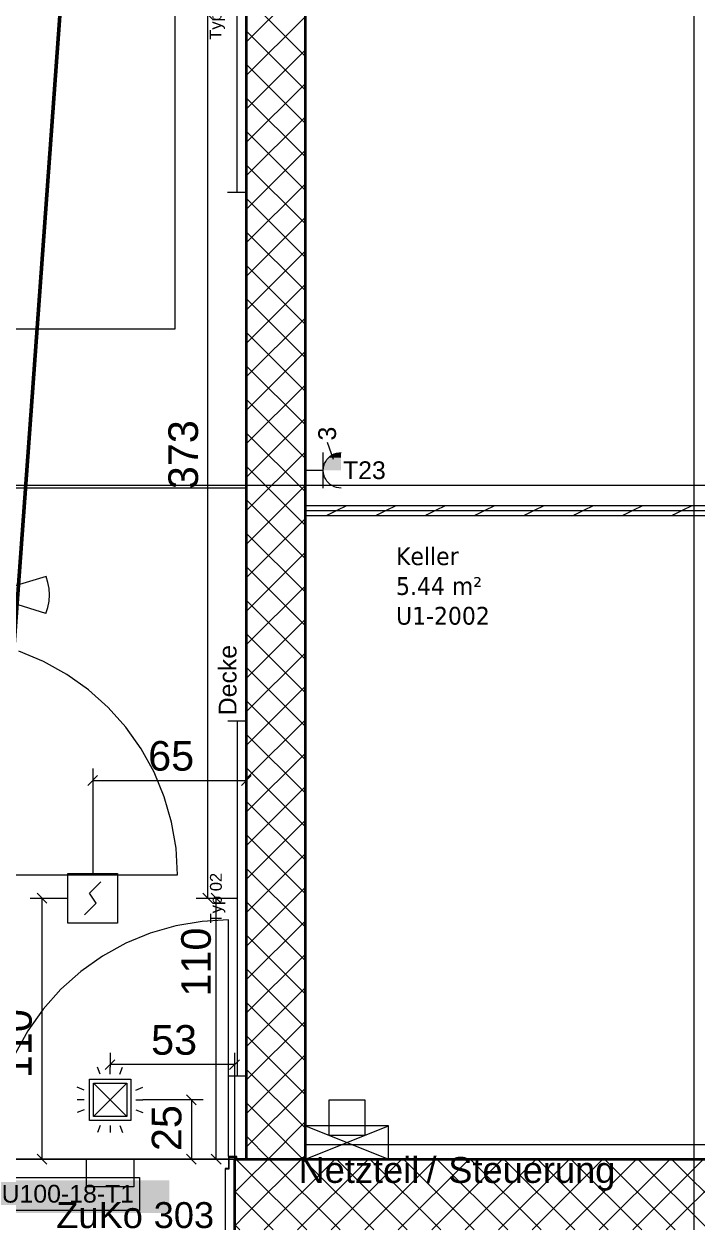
# Model space of a CAD drawing. Extents: x -1132 to 613, y -179 to 712.
# Drawn here: x -523 to -466.2, y -113.6 to -11.8 of the extents above; entities that cross this region are included whole.
import ezdxf
from ezdxf.lldxf.tags import DXFTag

# ---------------------------------------------------------------- set-up
doc = ezdxf.new("R2010")
doc.units = 0
doc.layers.get('0').update_dxf_attribs({"lineweight": 13})
for name, color, linetype, lineweight in [('A-AREA-____-IDEN', 7, 'Continuous', 5), ('A-DETL-____-HDLN', 7, '_Verdeckte Linien_', 9), ('A-DOOR-____-IDEN', 7, 'Continuous', 5), ('A-DOOR-____-OTLN', 7, 'Continuous', 9), ('A-DOOR-FRAM-MCUT', 7, 'Continuous', 9), ('A-DOOR-OPNG-OTLN', 7, 'Continuous', 9), ('A-FLOR-____-OTLN', 7, 'Continuous', 9), ('A-FLOR-____-OVHD', 7, 'Strichpunkt - Fein', 9), ('A-WALL-____-MCUT', 7, 'Continuous', 35), ('A-WALL-____-PATT', 7, 'Continuous', 35), ('A-WALL-FNSH-MCUT', 7, 'Continuous', 35), ('S-GRID-____-OTLN', 7, 'Continuous', 5)]:
    doc.layers.add(name, color=color, linetype=linetype, lineweight=lineweight)
for name, color, linetype, lineweight, true_color in [('EL01_VVV_Mass', 7, 'Continuous', 13, 0xb2b200), ('EL01_WAN_Brandmeldeanlagen', 7, 'Continuous', 13, 0xff8000), ('EL01_WAN_Kraft', 1, 'Continuous', 13, 0xff0000), ('EL01_WAN_Leuchten', 7, 'Continuous', 13, 0x0080ff), ('EL01_WAN_Leuchtentyp', 7, 'Continuous', 13, 0x0099ff), ('EL01_WAN_Licht', 7, 'Continuous', 13, 0x0080ff), ('EL01_WAN_Sicherheit', 7, 'Continuous', 13, 0x804000), ('X_Geometrie', 3, 'Continuous', 50, 0x00ff00)]:
    doc.layers.add(name, color=color, linetype=linetype, lineweight=lineweight, true_color=true_color)
doc.styles.get("Standard").update_dxf_attribs({"font": 'arial.ttf'})
tags = doc.linetypes.add('_Rasterlinie_', pattern=[0.375, 0.2, -0.05, 0.075, -0.05]).pattern_tags.tags
tags[10:11] = [DXFTag(74, 4), DXFTag(75, 0), DXFTag(340, '0'), DXFTag(46, 1.0), DXFTag(50, 0.0), DXFTag(44, 0.0), DXFTag(45, 0.0)]
tags[8:9] = [DXFTag(74, 4), DXFTag(75, 0), DXFTag(340, '0'), DXFTag(46, 1.0), DXFTag(50, 0.0), DXFTag(44, 0.0), DXFTag(45, 0.0)]
tags[6:7] = [DXFTag(74, 4), DXFTag(75, 0), DXFTag(340, '0'), DXFTag(46, 1.0), DXFTag(50, 0.0), DXFTag(44, 0.0), DXFTag(45, 0.0)]
tags[4:5] = [DXFTag(74, 4), DXFTag(75, 0), DXFTag(340, '0'), DXFTag(46, 1.0), DXFTag(50, 0.0), DXFTag(44, 0.0), DXFTag(45, 0.0)]
tags = doc.linetypes.add('_Verdeckte Linien_', pattern=[0.15, 0.1, -0.05]).pattern_tags.tags
tags[6:7] = [DXFTag(74, 4), DXFTag(75, 0), DXFTag(340, '0'), DXFTag(46, 1.0), DXFTag(50, 0.0), DXFTag(44, 0.0), DXFTag(45, 0.0)]
tags[4:5] = [DXFTag(74, 4), DXFTag(75, 0), DXFTag(340, '0'), DXFTag(46, 1.0), DXFTag(50, 0.0), DXFTag(44, 0.0), DXFTag(45, 0.0)]
tags = doc.linetypes.add('Grundrissdarstellung Sturz', pattern=[0.25, 0.15, -0.05, 0, -0.05]).pattern_tags.tags
tags[10:11] = [DXFTag(74, 4), DXFTag(75, 0), DXFTag(340, '0'), DXFTag(46, 1.0), DXFTag(50, 0.0), DXFTag(44, 0.0), DXFTag(45, 0.0)]
tags[8:9] = [DXFTag(74, 4), DXFTag(75, 0), DXFTag(340, '0'), DXFTag(46, 1.0), DXFTag(50, 0.0), DXFTag(44, 0.0), DXFTag(45, 0.0)]
tags[6:7] = [DXFTag(74, 4), DXFTag(75, 0), DXFTag(340, '0'), DXFTag(46, 1.0), DXFTag(50, 0.0), DXFTag(44, 0.0), DXFTag(45, 0.0)]
tags[4:5] = [DXFTag(74, 4), DXFTag(75, 0), DXFTag(340, '0'), DXFTag(46, 1.0), DXFTag(50, 0.0), DXFTag(44, 0.0), DXFTag(45, 0.0)]
tags = doc.linetypes.add('Strichpunkt - Fein', pattern=[0.2, 0.1, -0.05, 0, -0.05]).pattern_tags.tags
tags[10:11] = [DXFTag(74, 4), DXFTag(75, 0), DXFTag(340, '0'), DXFTag(46, 1.0), DXFTag(50, 0.0), DXFTag(44, 0.0), DXFTag(45, 0.0)]
tags[8:9] = [DXFTag(74, 4), DXFTag(75, 0), DXFTag(340, '0'), DXFTag(46, 1.0), DXFTag(50, 0.0), DXFTag(44, 0.0), DXFTag(45, 0.0)]
tags[6:7] = [DXFTag(74, 4), DXFTag(75, 0), DXFTag(340, '0'), DXFTag(46, 1.0), DXFTag(50, 0.0), DXFTag(44, 0.0), DXFTag(45, 0.0)]
tags[4:5] = [DXFTag(74, 4), DXFTag(75, 0), DXFTag(340, '0'), DXFTag(46, 1.0), DXFTag(50, 0.0), DXFTag(44, 0.0), DXFTag(45, 0.0)]

# ---------------------------------------------------------------- blocks, each defined once
blk = doc.blocks.new('Referenz-A0UNPDE96I', base_point=(-1115.89, -117.37))
at = {"layer": 'A-DETL-____-HDLN', "color": 0, "linetype": '_Verdeckte Linien_', "ltscale": 0.13}
for p, q in [((-510.21, -37.52), (-510.21, 69.48)), ((-735.31, -37.52), (-510.21, -37.52))]:
    blk.add_line(p, q, dxfattribs=at)
at = {"layer": 'A-DOOR-____-IDEN', "color": 0, "linetype": 'Continuous', "ltscale": 0.13}
for p, q in [((-525.07, -109.19), (-513.23, -109.19)), ((-513.23, -109.19), (-513.23, -111.97)), ((-513.23, -111.97), (-525.07, -111.97))]:
    blk.add_line(p, q, dxfattribs=at)
at = {"layer": 'A-DOOR-____-IDEN', "color": 7, "linetype": 'Continuous', "ltscale": 0.13, "true_color": 0xffffff}
for points in [[(-525.25, -112.19), (-510.71, -112.19), (-525.25, -109.43)], [(-510.71, -112.19), (-525.25, -109.43), (-510.71, -109.43)]]:
    blk.add_solid(points, dxfattribs=at)
at = {"layer": 'A-DOOR-____-OTLN', "color": 0, "linetype": 'Grundrissdarstellung Sturz', "ltscale": 0.13}
blk.add_line((-526.21, -107.62), (-505.21, -107.62), dxfattribs=at)
at = {"layer": 'A-DOOR-FRAM-MCUT', "color": 0, "linetype": 'Continuous', "ltscale": 0.13}
for p, q in [((-505.01, -107.42), (-505.71, -107.42)), ((-505.71, -107.42), (-505.71, -108.42)), ((-505.67, -108.46), (-505.67, -107.46)), ((-505.67, -107.46), (-505.05, -107.46)), ((-505.05, -107.46), (-505.05, -107.62)), ((-505.01, -107.62), (-505.01, -107.42)), ((-505.71, -108.42), (-506.01, -108.42)), ((-506.01, -108.42), (-506.01, -113.6)), ((-505.97, -113.6), (-505.97, -108.46)), ((-505.97, -108.46), (-505.67, -108.46))]:
    blk.add_line(p, q, dxfattribs=at)
at = {"layer": 'A-DOOR-OPNG-OTLN', "color": 0, "linetype": 'Continuous', "ltscale": 0.13}
for p, q in [((-521.34, -65.6), (-523.41, -64.74)), ((-519.37, -66.69), (-521.34, -65.6)), ((-517.54, -67.99), (-519.37, -66.69)), ((-515.87, -69.48), (-517.54, -67.99)), ((-514.38, -71.15), (-515.87, -69.48)), ((-513.08, -72.98), (-514.38, -71.15)), ((-512, -74.94), (-513.08, -72.98)), ((-511.14, -77.02), (-512, -74.94)), ((-510.52, -79.17), (-511.14, -77.02)), ((-510.14, -81.38), (-510.52, -79.17)), ((-510.01, -83.62), (-510.14, -81.38)), ((-530.01, -83.62), (-510.01, -83.62)), ((-507.95, -87.55), (-510.17, -87.92)), ((-505.71, -87.42), (-507.95, -87.55)), ((-505.71, -107.42), (-505.71, -87.42)), ((-512.32, -88.54), (-514.39, -89.4)), ((-510.17, -87.92), (-512.32, -88.54)), ((-514.39, -89.4), (-516.36, -90.49)), ((-516.36, -90.49), (-518.18, -91.79)), ((-518.18, -91.79), (-519.86, -93.28)), ((-519.86, -93.28), (-521.35, -94.95)), ((-521.35, -94.95), (-522.65, -96.78)), ((-522.65, -96.78), (-523.73, -98.74))]:
    blk.add_line(p, q, dxfattribs=at)
at = {"layer": 'A-FLOR-____-OTLN', "color": 0, "linetype": 'Continuous', "ltscale": 0.13}
for p, q in [((-504.21, -50.97), (-530.21, -50.97)), ((-525.71, -107.62), (-505.71, -107.62)), ((-505.67, -107.62), (-505.21, -107.62))]:
    blk.add_line(p, q, dxfattribs=at)
at = {"layer": 'A-FLOR-____-OVHD', "color": 0, "linetype": 'Strichpunkt - Fein', "ltscale": 0.13}
for p, q in [((-394.81, -106.42), (-499.21, -106.42)), ((-231.11, -107.62), (-995.01, -107.62))]:
    blk.add_line(p, q, dxfattribs=at)
at = {"layer": 'A-WALL-____-MCUT', "color": 0, "linetype": 'Continuous', "ltscale": 0.35}
for p, q in [((-504.21, 61.48), (-504.21, -107.62)), ((-499.21, -107.62), (-499.21, 61.48)), ((-505.21, -107.62), (-505.21, -113.6)), ((-505.21, -107.62), (-393.61, -107.62))]:
    blk.add_line(p, q, dxfattribs=at)
at = {"layer": 'A-WALL-____-MCUT', "color": 0, "linetype": 'Continuous', "lineweight": 9, "ltscale": 0.13}
blk.add_line((-499.21, -52.86), (-459.21, -52.86), dxfattribs=at)
at = {"layer": 'A-WALL-____-PATT', "color": 0, "linetype": 'Continuous', "lineweight": 9, "ltscale": 0.13}
for p, q in [((-504.21, -13.29), (-499.21, -8.29)), ((-499.21, -14.51), (-504.21, -9.51)), ((-504.21, -16.12), (-499.21, -11.12)), ((-499.21, -17.34), (-504.21, -12.34)), ((-504.21, -18.95), (-499.21, -13.95)), ((-499.21, -20.16), (-504.21, -15.16)), ((-504.21, -21.78), (-499.21, -16.78)), ((-499.21, -22.99), (-504.21, -17.99)), ((-504.21, -24.6), (-499.21, -19.6)), ((-499.21, -25.82), (-504.21, -20.82)), ((-504.21, -27.43), (-499.21, -22.43)), ((-499.21, -28.65), (-504.21, -23.65)), ((-504.21, -30.26), (-499.21, -25.26)), ((-499.21, -31.48), (-504.21, -26.48)), ((-504.21, -33.09), (-499.21, -28.09)), ((-499.21, -34.31), (-504.21, -29.31)), ((-504.21, -35.92), (-499.21, -30.92)), ((-499.21, -37.13), (-504.21, -32.13)), ((-504.21, -38.75), (-499.21, -33.75)), ((-499.21, -39.96), (-504.21, -34.96)), ((-504.21, -41.57), (-499.21, -36.57)), ((-499.21, -42.79), (-504.21, -37.79)), ((-504.21, -44.4), (-499.21, -39.4)), ((-499.21, -45.62), (-504.21, -40.62)), ((-504.21, -47.23), (-499.21, -42.23)), ((-499.21, -48.45), (-504.21, -43.45)), ((-504.21, -50.06), (-499.21, -45.06)), ((-499.21, -51.28), (-504.21, -46.28)), ((-504.21, -52.89), (-499.21, -47.89)), ((-499.21, -54.11), (-504.21, -49.11)), ((-504.21, -55.72), (-499.21, -50.72)), ((-499.21, -56.93), (-504.21, -51.93)), ((-496.56, -52.86), (-497.3, -53.22)), ((-495.76, -52.46), (-496.56, -52.86)), ((-492.4, -52.86), (-493.14, -53.22)), ((-491.6, -52.46), (-492.4, -52.86)), ((-488.23, -52.86), (-488.97, -53.22)), ((-487.43, -52.46), (-488.23, -52.86)), ((-484.07, -52.86), (-484.81, -53.22)), ((-483.27, -52.46), (-484.07, -52.86)), ((-479.9, -52.86), (-480.64, -53.22)), ((-479.1, -52.46), (-479.9, -52.86)), ((-475.74, -52.86), (-476.48, -53.22)), ((-474.94, -52.46), (-475.74, -52.86)), ((-471.57, -52.86), (-472.31, -53.22)), ((-470.77, -52.46), (-471.57, -52.86)), ((-467.41, -52.86), (-468.15, -53.22)), ((-466.61, -52.46), (-467.41, -52.86)), ((-504.21, -58.54), (-499.21, -53.54)), ((-497.31, -53.23), (-497.39, -53.26)), ((-493.14, -53.23), (-493.22, -53.26)), ((-488.98, -53.23), (-489.06, -53.26)), ((-484.81, -53.23), (-484.9, -53.26)), ((-480.65, -53.23), (-480.73, -53.26)), ((-476.48, -53.23), (-476.57, -53.26)), ((-472.32, -53.23), (-472.4, -53.26)), ((-468.15, -53.23), (-468.24, -53.26)), ((-499.21, -59.76), (-504.21, -54.76)), ((-504.21, -61.37), (-499.21, -56.37)), ((-499.21, -62.59), (-504.21, -57.59)), ((-504.21, -64.2), (-499.21, -59.2)), ((-499.21, -65.42), (-504.21, -60.42)), ((-504.21, -67.03), (-499.21, -62.03)), ((-499.21, -68.25), (-504.21, -63.25)), ((-504.21, -69.86), (-499.21, -64.86)), ((-499.21, -71.08), (-504.21, -66.08)), ((-504.21, -72.69), (-499.21, -67.69)), ((-499.21, -73.9), (-504.21, -68.9)), ((-504.21, -75.52), (-499.21, -70.52)), ((-499.21, -76.73), (-504.21, -71.73)), ((-504.21, -78.34), (-499.21, -73.34)), ((-499.21, -79.56), (-504.21, -74.56)), ((-504.21, -81.17), (-499.21, -76.17)), ((-499.21, -82.39), (-504.21, -77.39)), ((-504.21, -84), (-499.21, -79)), ((-499.21, -85.22), (-504.21, -80.22)), ((-504.21, -86.83), (-499.21, -81.83)), ((-499.21, -88.05), (-504.21, -83.05)), ((-504.21, -89.66), (-499.21, -84.66)), ((-499.21, -90.87), (-504.21, -85.87)), ((-504.21, -92.49), (-499.21, -87.49)), ((-499.21, -93.7), (-504.21, -88.7)), ((-504.21, -95.31), (-499.21, -90.31)), ((-499.21, -96.53), (-504.21, -91.53)), ((-504.21, -98.14), (-499.21, -93.14)), ((-499.21, -99.36), (-504.21, -94.36)), ((-504.21, -100.97), (-499.21, -95.97)), ((-499.21, -102.19), (-504.21, -97.19)), ((-504.21, -103.8), (-499.21, -98.8)), ((-499.21, -105.02), (-504.21, -100.02)), ((-504.21, -106.63), (-499.21, -101.63)), ((-499.44, -107.62), (-504.21, -102.85)), ((-502.38, -107.62), (-499.21, -104.46)), ((-502.27, -107.62), (-504.21, -105.67)), ((-505.21, -107.63), (-505.21, -107.62)), ((-504.21, -108.5), (-505.1, -107.62)), ((-504.21, -109.46), (-502.38, -107.62)), ((-504.21, -112.28), (-499.55, -107.62)), ((-502.7, -113.6), (-496.72, -107.62)), ((-496.29, -113.6), (-502.27, -107.62)), ((-499.88, -113.6), (-493.89, -107.62)), ((-499.55, -107.62), (-499.21, -107.28)), ((-493.46, -113.6), (-499.44, -107.62)), ((-497.05, -113.6), (-491.07, -107.62)), ((-490.63, -113.6), (-496.61, -107.62)), ((-494.22, -113.6), (-488.24, -107.62)), ((-487.8, -113.6), (-493.78, -107.62)), ((-491.39, -113.6), (-485.41, -107.62)), ((-484.97, -113.6), (-490.95, -107.62)), ((-488.56, -113.6), (-482.58, -107.62)), ((-482.14, -113.6), (-488.12, -107.62)), ((-485.73, -113.6), (-479.75, -107.62)), ((-479.31, -113.6), (-485.3, -107.62)), ((-482.91, -113.6), (-476.92, -107.62)), ((-476.49, -113.6), (-482.47, -107.62)), ((-480.08, -113.6), (-474.1, -107.62)), ((-473.66, -113.6), (-479.64, -107.62)), ((-477.25, -113.6), (-471.27, -107.62)), ((-470.83, -113.6), (-476.81, -107.62)), ((-474.42, -113.6), (-468.44, -107.62)), ((-468, -113.6), (-473.98, -107.62)), ((-471.59, -113.6), (-465.61, -107.62)), ((-465.17, -113.6), (-471.15, -107.62)), ((-468.76, -113.6), (-462.78, -107.62)), ((-462.34, -113.6), (-468.33, -107.62)), ((-499.11, -113.6), (-504.21, -108.5)), ((-505.21, -110.46), (-504.21, -109.46)), ((-504.21, -111.33), (-505.21, -110.33)), ((-501.94, -113.6), (-504.21, -111.33)), ((-505.21, -113.28), (-504.21, -112.28)), ((-504.77, -113.6), (-505.21, -113.16))]:
    blk.add_line(p, q, dxfattribs=at)
at = {"layer": 'A-WALL-FNSH-MCUT', "color": 0, "linetype": 'Continuous', "lineweight": 9, "ltscale": 0.13}
for p, q in [((-459.21, -52.46), (-499.21, -52.46)), ((-499.21, -53.26), (-459.21, -53.26))]:
    blk.add_line(p, q, dxfattribs=at)
at = {"layer": 'S-GRID-____-OTLN', "color": 0, "linetype": '_Rasterlinie_', "ltscale": 0.13}
for p, q in [((-466.41, -113.6), (-466.41, 631.48)), ((-1107.61, -50.72), (103.38, -50.72))]:
    blk.add_line(p, q, dxfattribs=at)
at = {"layer": 'X_Geometrie', "color": 0, "linetype": 'Continuous', "ltscale": 0.5}
blk.add_line((-499.99, 262.87), (-526.73, -104.18), dxfattribs=at)
at = {"layer": 'A-AREA-____-IDEN', "color": 0, "linetype": 'Continuous', "ltscale": 0.13, "char_height": 1.5, "attachment_point": 1}
for s, insert in [('{\\W0.9;\\fVerdana;Keller}', (-491.57, -55.96)), ('{\\W0.9;\\fVerdana;5.44 m²}', (-491.57, -58.48)), ('{\\W0.9;\\fVerdana;U1-2002}', (-491.57, -60.99))]:
    blk.add_mtext(s, dxfattribs=dict(at, insert=insert))
at = {"layer": 'A-DOOR-____-IDEN', "color": 0, "linetype": 'Continuous', "ltscale": 0.13, "insert": (-524.87, -109.8), "char_height": 1.5, "attachment_point": 1}
blk.add_mtext('{\\fArial;U100-18-T1}', dxfattribs=at)
blk = doc.blocks.new('Maß-A0UNPDYZ6I', base_point=(-509.71, -108.04))
at = {"color": 0, "lineweight": -2}
for p, q in [((-507.17, -85.18), (-506.34, -86.01)), ((-507.75, -85.6), (-504.98, -85.6)), ((-506.75, -107.62), (-506.75, -85.6)), ((-507.75, -107.62), (-504.21, -107.62)), ((-507.17, -107.21), (-506.34, -108.04))]:
    blk.add_line(p, q, dxfattribs=at)
at = {"color": 0, "lineweight": -2, "insert": (-509.71, -93.9), "char_height": 2.5, "attachment_point": 1, "rotation": 90}
blk.add_mtext('{\\fArial;110}', dxfattribs=at)
blk = doc.blocks.new('Maß-A0UNPE7P6I', base_point=(-530.21, -108.04))
at = {"color": 0, "lineweight": -2}
for p, q in [((-521.87, -85.18), (-521.04, -86.01)), ((-522.45, -85.6), (-519.28, -85.6)), ((-521.45, -107.62), (-521.45, -85.6)), ((-520.45, -107.62), (-530.21, -107.62)), ((-521.87, -107.21), (-521.04, -108.04))]:
    blk.add_line(p, q, dxfattribs=at)
at = {"color": 0, "lineweight": -2, "insert": (-524.83, -100.79), "char_height": 2.5, "attachment_point": 1, "rotation": 90}
blk.add_mtext('{\\fArial;110}', dxfattribs=at)
blk = doc.blocks.new('Steckdose T23_ AP_ 3-fach-A0UNPEB16I', base_point=(-499.21, -50.96))
at = {"color": 0, "lineweight": -2}
for p, q in [((-496.86, -48.53), (-497.37, -47.11)), ((-497.71, -50.96), (-497.71, -47.96)), ((-497.6, -48.88), (-497.51, -48.71)), ((-497.51, -48.71), (-497.4, -48.54)), ((-497.4, -48.54), (-497.27, -48.39)), ((-497.27, -48.39), (-497.13, -48.27)), ((-497.13, -48.27), (-496.96, -48.16)), ((-496.96, -48.16), (-496.79, -48.07)), ((-496.79, -48.07), (-496.6, -48.01)), ((-496.6, -48.01), (-496.41, -47.97)), ((-496.41, -47.97), (-496.21, -47.96)), ((-497.71, -49.46), (-499.21, -49.46)), ((-497.71, -49.46), (-497.7, -49.26)), ((-497.7, -49.65), (-497.71, -49.46)), ((-497.7, -49.26), (-497.66, -49.07)), ((-497.66, -49.84), (-497.7, -49.65)), ((-497.66, -49.07), (-497.6, -48.88)), ((-497.6, -50.03), (-497.66, -49.84)), ((-497.51, -50.21), (-497.6, -50.03)), ((-497.4, -50.37), (-497.51, -50.21)), ((-497.27, -50.52), (-497.4, -50.37)), ((-497.13, -50.65), (-497.27, -50.52)), ((-496.96, -50.75), (-497.13, -50.65)), ((-496.79, -50.84), (-496.96, -50.75)), ((-496.6, -50.9), (-496.79, -50.84)), ((-496.41, -50.94), (-496.6, -50.9)), ((-496.21, -50.96), (-496.41, -50.94))]:
    blk.add_line(p, q, dxfattribs=at)
for points in [[(-496.21, -49.07), (-497.66, -49.07), (-496.21, -48.71)], [(-497.66, -49.07), (-496.21, -48.71), (-497.51, -48.71)], [(-496.21, -48.71), (-497.51, -48.71), (-496.21, -48.39)], [(-497.51, -48.71), (-496.21, -48.39), (-497.27, -48.39)], [(-496.21, -48.39), (-497.27, -48.39), (-496.21, -48.16)], [(-497.27, -48.39), (-496.21, -48.16), (-496.96, -48.16)], [(-496.21, -48.16), (-496.96, -48.16), (-496.21, -48.01)], [(-496.96, -48.16), (-496.21, -48.01), (-496.6, -48.01)], [(-496.21, -48.01), (-496.6, -48.01), (-496.21, -47.96)], [(-496.21, -49.46), (-497.71, -49.46), (-496.21, -49.07)], [(-497.71, -49.46), (-496.21, -49.07), (-497.66, -49.07)], [(-496.21, -49.46), (-496.21, -49.46), (-497.71, -49.46)]]:
    blk.add_solid(points, dxfattribs=at)
at = {"color": 0, "lineweight": -2, "insert": (-498.14, -46.94), "char_height": 1.5, "attachment_point": 1, "rotation": 90}
blk.add_mtext('{\\fArial;3}', dxfattribs=at)
at = {"color": 0, "lineweight": -2, "insert": (-496.05, -48.7), "char_height": 1.5, "attachment_point": 1}
blk.add_mtext('{\\fArial;T23}', dxfattribs=at)
blk = doc.blocks.new('MText-A0UNPEFP6I', base_point=(-499.8, -113.72))
at = {"color": 0, "lineweight": -2, "char_height": 2.1875, "attachment_point": 1}
for s, insert in [('{\\fArial;Netzteil}', (-499.8, -107.45)), ('{\\fArial;/}', (-489, -107.45)), ('{\\fArial;Steuerung}', (-487.16, -107.45))]:
    blk.add_mtext(s, dxfattribs=dict(at, insert=insert))
blk = doc.blocks.new('UV in Wand-A0UNPEHX6I', base_point=(-499.21, -107.62))
at = {"color": 0, "lineweight": -2}
for p, q in [((-499.21, -104.82), (-499.21, -107.62)), ((-492.21, -104.82), (-499.21, -104.82)), ((-499.21, -104.82), (-492.21, -107.62)), ((-499.21, -107.62), (-492.21, -104.82)), ((-492.21, -107.62), (-492.21, -104.82)), ((-499.21, -107.62), (-492.21, -107.62))]:
    blk.add_line(p, q, dxfattribs=at)
blk = doc.blocks.new('Maß-A0UNPENB6I', base_point=(-517.6, -107.62))
at = {"color": 0, "lineweight": -2}
for p, q in [((-516.77, -75.24), (-517.6, -76.07)), ((-517.18, -74.65), (-517.18, -83.5)), ((-503.8, -75.24), (-504.63, -76.07)), ((-504.21, -74.65), (-504.21, -107.62)), ((-517.18, -75.65), (-504.21, -75.65))]:
    blk.add_line(p, q, dxfattribs=at)
at = {"color": 0, "lineweight": -2, "insert": (-512.5, -72.32), "char_height": 2.5, "attachment_point": 1}
blk.add_mtext('{\\fArial;65}', dxfattribs=at)
blk = doc.blocks.new('Bewegungsmelder 180°_ UP-A0UNPEOP6I', base_point=(-526.21, -61.54))
at = {"color": 0, "lineweight": -2}
for p, q in [((-525.72, -58.97), (-525.85, -59.08)), ((-525.59, -58.88), (-525.72, -58.97)), ((-525.44, -58.81), (-525.59, -58.88)), ((-525.29, -58.75), (-525.44, -58.81)), ((-525.13, -58.72), (-525.29, -58.75)), ((-524.96, -58.71), (-525.13, -58.72)), ((-524.8, -58.72), (-524.96, -58.71)), ((-524.64, -58.75), (-524.8, -58.72)), ((-524.48, -58.81), (-524.64, -58.75)), ((-524.34, -58.88), (-524.48, -58.81)), ((-524.2, -58.97), (-524.34, -58.88)), ((-524.08, -59.08), (-524.2, -58.97)), ((-521.12, -58.43), (-523.92, -59.27)), ((-520.96, -58.93), (-521.12, -58.42)), ((-520.86, -59.45), (-520.96, -58.93)), ((-526.2, -59.8), (-526.21, -59.96)), ((-526.21, -59.96), (-526.2, -60.12)), ((-526.17, -59.64), (-526.2, -59.8)), ((-526.12, -59.48), (-526.17, -59.64)), ((-526.05, -59.34), (-526.12, -59.48)), ((-525.95, -59.2), (-526.05, -59.34)), ((-525.85, -59.08), (-525.95, -59.2)), ((-523.97, -59.2), (-524.08, -59.08)), ((-523.88, -59.34), (-523.97, -59.2)), ((-523.81, -59.48), (-523.88, -59.34)), ((-523.76, -59.64), (-523.81, -59.48)), ((-523.72, -59.8), (-523.76, -59.64)), ((-523.71, -59.96), (-523.72, -59.8)), ((-523.72, -60.12), (-523.71, -59.96)), ((-520.82, -59.98), (-520.86, -59.45)), ((-520.86, -60.51), (-520.82, -59.98)), ((-526.2, -60.12), (-526.17, -60.29)), ((-526.17, -60.29), (-526.12, -60.44)), ((-526.12, -60.44), (-526.05, -60.59)), ((-526.05, -60.59), (-525.95, -60.72)), ((-525.95, -60.72), (-525.85, -60.85)), ((-525.85, -60.85), (-525.72, -60.95)), ((-525.72, -60.95), (-525.59, -61.04)), ((-525.59, -61.04), (-525.44, -61.12)), ((-524.48, -61.12), (-524.34, -61.04)), ((-524.34, -61.04), (-524.2, -60.95)), ((-524.2, -60.95), (-524.08, -60.85)), ((-524.08, -60.85), (-523.97, -60.72)), ((-523.97, -60.72), (-523.88, -60.59)), ((-521.14, -61.54), (-523.93, -60.67)), ((-523.88, -60.59), (-523.81, -60.44)), ((-523.81, -60.44), (-523.76, -60.29)), ((-523.76, -60.29), (-523.72, -60.12)), ((-521.14, -61.54), (-520.97, -61.03)), ((-520.97, -61.03), (-520.86, -60.51)), ((-525.44, -61.12), (-525.29, -61.17)), ((-525.29, -61.17), (-525.13, -61.2)), ((-525.13, -61.2), (-524.96, -61.21)), ((-524.96, -61.21), (-524.8, -61.2)), ((-524.8, -61.2), (-524.64, -61.17)), ((-524.64, -61.17), (-524.48, -61.12))]:
    blk.add_line(p, q, dxfattribs=at)
blk = doc.blocks.new('LED-Langfeldleuchte 37W-A0UNPEUR6I', base_point=(-505.78, -100.6))
at = {"color": 0, "lineweight": -2}
for p, q in [((-505.78, -70.6), (-504.18, -70.6)), ((-504.98, -70.6), (-504.98, -100.6)), ((-505.78, -100.6), (-504.18, -100.6))]:
    blk.add_line(p, q, dxfattribs=at)
blk = doc.blocks.new('Absolute Höhe-A0UNPEUT6I', base_point=(-506.54, -70.14))
at = {"color": 0, "lineweight": -2, "insert": (-506.54, -70.14), "char_height": 1.5, "attachment_point": 1, "rotation": 90}
blk.add_mtext('{\\fArial;Decke}', dxfattribs=at)
blk = doc.blocks.new('Bemerkung 1-A0UNPEUV6I', base_point=(-507.28, -87.72))
at = {"color": 0, "lineweight": -2, "insert": (-507.28, -87.72), "char_height": 1, "attachment_point": 1, "rotation": 90}
blk.add_mtext('{\\fArial;Typ 02}', dxfattribs=at)
blk = doc.blocks.new('Deckendose UP-A0UNPF876I', base_point=(-497.21, -105.62))
at = {"color": 0, "lineweight": -2}
for p, q in [((-497.21, -102.62), (-494.21, -102.62)), ((-497.21, -105.62), (-497.21, -102.62)), ((-494.21, -102.62), (-494.21, -105.62)), ((-494.21, -105.62), (-497.21, -105.62))]:
    blk.add_line(p, q, dxfattribs=at)
blk = doc.blocks.new('Bewegungsmelder UP-A0UNPFAB6I', base_point=(-518.48, -105.39))
at = {"color": 0, "lineweight": -2}
for p, q in [((-516.55, -100.44), (-516.78, -99.85)), ((-515.71, -100.44), (-515.71, -99.85)), ((-514.88, -100.44), (-514.65, -99.85)), ((-517.89, -101.79), (-518.48, -101.56)), ((-517.46, -104.37), (-517.46, -100.87)), ((-517.46, -100.87), (-513.96, -100.87)), ((-517.11, -101.22), (-514.31, -101.22)), ((-517.11, -104.02), (-517.11, -101.22)), ((-517.11, -104.02), (-514.31, -101.22)), ((-514.31, -104.02), (-517.11, -101.22)), ((-514.31, -101.22), (-514.31, -104.02)), ((-513.96, -100.87), (-513.96, -104.37)), ((-513.53, -101.79), (-512.94, -101.56)), ((-517.89, -102.62), (-518.48, -102.62)), ((-513.53, -102.62), (-512.94, -102.62)), ((-517.89, -103.46), (-518.48, -103.68)), ((-513.53, -103.46), (-512.94, -103.68)), ((-513.96, -104.37), (-517.46, -104.37)), ((-514.31, -104.02), (-517.11, -104.02)), ((-516.55, -104.8), (-516.78, -105.39)), ((-515.71, -104.8), (-515.71, -105.39)), ((-514.88, -104.8), (-514.65, -105.39))]:
    blk.add_line(p, q, dxfattribs=at)
blk = doc.blocks.new('LED-Langfeldleuchte 37W-A0UNPFM36I', base_point=(-505.81, -25.98))
at = {"color": 0, "lineweight": -2}
for p, q in [((-505.81, 4.02), (-504.21, 4.02)), ((-505.01, 4.02), (-505.01, -25.98)), ((-505.81, -25.98), (-504.21, -25.98))]:
    blk.add_line(p, q, dxfattribs=at)
blk = doc.blocks.new('Bemerkung 1-A0UNPFM76I', base_point=(-507.31, -13.1))
at = {"color": 0, "lineweight": -2, "insert": (-507.31, -13.1), "char_height": 1, "attachment_point": 1, "rotation": 90}
blk.add_mtext('{\\fArial;Typ 02}', dxfattribs=at)
blk = doc.blocks.new('Maß-A0UNPFPX6I', base_point=(-510.79, -86.01))
at = {"color": 0, "lineweight": -2}
for p, q in [((-508.45, -10.98), (-505.01, -10.98)), ((-507.87, -10.57), (-507.04, -11.39)), ((-507.45, -85.6), (-507.45, -10.98)), ((-507.87, -85.18), (-507.04, -86.01)), ((-508.45, -85.6), (-504.98, -85.6))]:
    blk.add_line(p, q, dxfattribs=at)
at = {"color": 0, "lineweight": -2, "insert": (-510.79, -51.05), "char_height": 2.5, "attachment_point": 1, "rotation": 90}
blk.add_mtext('{\\fArial;373}', dxfattribs=at)
blk = doc.blocks.new('Abzweigdose rechteckig (multi) UP-A0UNPFQX6I', base_point=(-517.71, -109.96))
at = {"color": 0, "lineweight": -2}
for p, q in [((-517.71, -107.62), (-513.71, -107.62)), ((-517.71, -109.96), (-517.71, -107.62)), ((-513.71, -107.62), (-513.71, -109.96)), ((-513.71, -109.96), (-517.71, -109.96))]:
    blk.add_line(p, q, dxfattribs=at)
blk = doc.blocks.new('MText-A0UNPFU76I', base_point=(-520.25, -113.45))
at = {"color": 0, "lineweight": -2, "char_height": 2.1875, "attachment_point": 1}
for s, insert in [('{\\fArial;ZuKo}', (-520.25, -111.26)), ('{\\fArial;303}', (-512.03, -111.26))]:
    blk.add_mtext(s, dxfattribs=dict(at, insert=insert))
blk = doc.blocks.new('Brandmelder-A0UNPFXF6I', base_point=(-519.28, -87.7))
at = {"color": 0, "lineweight": -2}
for p, q in [((-519.28, -83.5), (-515.08, -83.5)), ((-519.28, -87.7), (-519.28, -83.5)), ((-515.08, -83.5), (-515.08, -87.7)), ((-517.46, -85.18), (-516.48, -84.2)), ((-516.9, -86.02), (-517.46, -85.18)), ((-517.88, -87), (-516.9, -86.02)), ((-515.08, -87.7), (-519.28, -87.7))]:
    blk.add_line(p, q, dxfattribs=at)
blk = doc.blocks.new('Maß-A0UNPG3H6I', base_point=(-516.13, -107.62))
at = {"color": 0, "lineweight": -2}
for p, q in [((-515.71, -98.65), (-515.71, -99.85)), ((-505.21, -98.65), (-505.21, -107.62)), ((-516.13, -100.06), (-515.3, -99.23)), ((-505.21, -99.65), (-515.71, -99.65)), ((-505.63, -100.06), (-504.8, -99.23))]:
    blk.add_line(p, q, dxfattribs=at)
at = {"color": 0, "lineweight": -2, "insert": (-512.25, -96.31), "char_height": 2.5, "attachment_point": 1}
blk.add_mtext('{\\fArial;53}', dxfattribs=at)
blk = doc.blocks.new('Maß-A0UNPG976I', base_point=(-512.94, -108.04))
at = {"color": 0, "lineweight": -2}
for p, q in [((-507.85, -102.62), (-512.94, -102.62)), ((-509.27, -102.21), (-508.44, -103.04)), ((-508.85, -102.62), (-508.85, -107.62)), ((-509.85, -107.62), (-505.71, -107.62)), ((-509.27, -107.21), (-508.44, -108.04))]:
    blk.add_line(p, q, dxfattribs=at)
at = {"color": 0, "lineweight": -2, "insert": (-512.19, -106.95), "char_height": 2.5, "attachment_point": 1, "rotation": 90}
blk.add_mtext('{\\fArial;25}', dxfattribs=at)

msp = doc.modelspace()

# ---------------------------------------------------------------- block references
at = {"color": 9, "lineweight": 25, "ltscale": 0.25, "true_color": 0xc0c0c0}
msp.add_blockref('Referenz-A0UNPDE96I', (-1115.89, -117.37), dxfattribs=at)
at = {"layer": 'EL01_VVV_Mass', "linetype": 'Continuous', "ltscale": 0.13}
for name, p in [('Maß-A0UNPFPX6I', (-510.79, -86.01)), ('Maß-A0UNPENB6I', (-517.6, -107.62)), ('Maß-A0UNPE7P6I', (-530.21, -108.04)), ('Maß-A0UNPDYZ6I', (-509.71, -108.04)), ('Maß-A0UNPG3H6I', (-516.13, -107.62)), ('Maß-A0UNPG976I', (-512.94, -108.04))]:
    msp.add_blockref(name, p, dxfattribs=at)
at = {"layer": 'EL01_WAN_Brandmeldeanlagen', "linetype": 'Continuous', "ltscale": 0.13}
msp.add_blockref('Brandmelder-A0UNPFXF6I', (-519.28, -87.7), dxfattribs=at)
at = {"layer": 'EL01_WAN_Kraft', "color": 1, "linetype": 'Continuous', "ltscale": 0.13, "true_color": 0xff0000}
msp.add_blockref('Steckdose T23_ AP_ 3-fach-A0UNPEB16I', (-499.21, -50.96), dxfattribs=at)
at = {"layer": 'EL01_WAN_Leuchten', "ltscale": 0.13}
for name, p in [('LED-Langfeldleuchte 37W-A0UNPFM36I', (-505.81, -25.98)), ('Absolute Höhe-A0UNPEUT6I', (-506.54, -70.14)), ('LED-Langfeldleuchte 37W-A0UNPEUR6I', (-505.78, -100.6))]:
    msp.add_blockref(name, p, dxfattribs=at)
at = {"layer": 'EL01_WAN_Leuchtentyp', "ltscale": 0.13}
for name, p in [('Bemerkung 1-A0UNPFM76I', (-507.31, -13.1)), ('Bemerkung 1-A0UNPEUV6I', (-507.28, -87.72))]:
    msp.add_blockref(name, p, dxfattribs=at)
at = {"layer": 'EL01_WAN_Licht', "linetype": 'Continuous', "ltscale": 0.13}
msp.add_blockref('Bewegungsmelder 180°_ UP-A0UNPEOP6I', (-526.21, -61.54), dxfattribs=at)
at = {"layer": 'EL01_WAN_Sicherheit', "linetype": 'Continuous', "ltscale": 0.13}
for name, p in [('Bewegungsmelder UP-A0UNPFAB6I', (-518.48, -105.39)), ('Deckendose UP-A0UNPF876I', (-497.21, -105.62)), ('UV in Wand-A0UNPEHX6I', (-499.21, -107.62)), ('Abzweigdose rechteckig (multi) UP-A0UNPFQX6I', (-517.71, -109.96))]:
    msp.add_blockref(name, p, dxfattribs=at)
at = {"layer": 'EL01_WAN_Sicherheit', "linetype": 'Continuous', "ltscale": 1.3}
for name, p in [('MText-A0UNPEFP6I', (-499.8, -113.72)), ('MText-A0UNPFU76I', (-520.25, -113.45))]:
    msp.add_blockref(name, p, dxfattribs=at)

doc.saveas('drawing.dxf')
